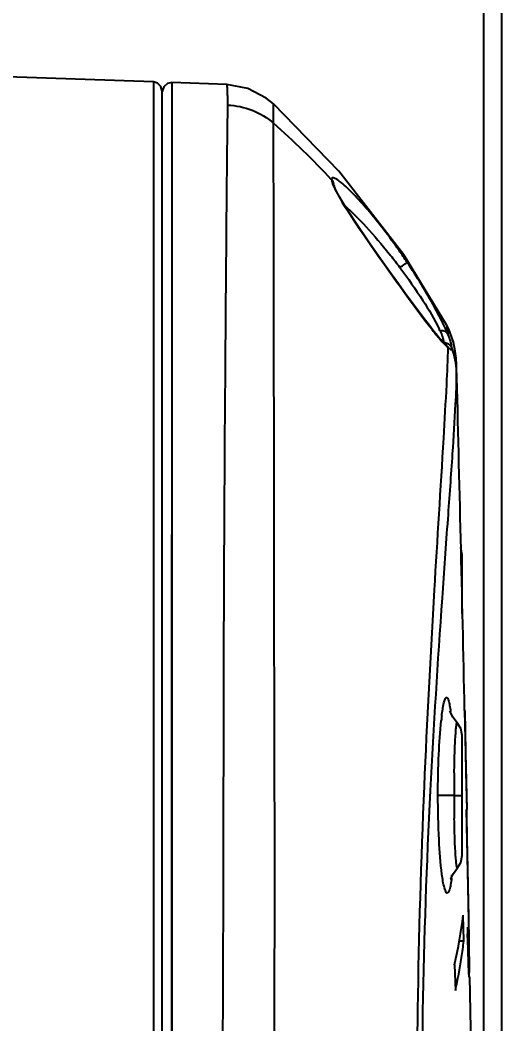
# Model space of a CAD drawing. Header units: millimetres. Extents: x 5828 to 6704, y 123 to 421.
# Drawn here: x 6486.412 to 6488.179, y 269.854 to 273.53 of the extents above; entities that cross this region are included whole.
import ezdxf

# ---------------------------------------------------------------- set-up
doc = ezdxf.new("R2010")
doc.units = ezdxf.units.MM
doc.layers.add('外形图', color=7, linetype='Continuous')
doc.layers.add('尺寸标注', color=7, linetype='Continuous')
doc.styles.add('微软雅黑', font='msyh.ttc', dxfattribs={"height": 1.5})
doc.dimstyles.new('尺寸标注_1_15比例', dxfattribs={"dimtxt": 1.5, "dimasz": 1.25, "dimexe": 0.5, "dimexo": 0.4, "dimgap": 0.5, "dimtad": 1, "dimdec": 1, "dimlfac": 15, "dimdsep": 46, "dimtxsty": '微软雅黑', "dimcen": 0.09, "dimadec": 0, "dimazin": 0, "dimtp": 0.01, "dimtm": 0.01, "dimtfac": 1, "dimtdec": 1, "dimtofl": 0, "dimtmove": 0, "dimatfit": 3, "dimfxl": 1, "dimtolj": 1, "dimarcsym": 0})

# ---------------------------------------------------------------- blocks, each defined once
blk = doc.blocks.new('*D945')
at = {"layer": 'Defpoints', "color": 0}
for p in [(6488.1127, 277.9249), (6474.9537, 264.1518), (6488.1127, 263.9724)]:
    blk.add_point(p, dxfattribs=at)
at = {"layer": '尺寸标注', "color": 0, "lineweight": -2}
for p, q in [((6474.9537, 264.5518), (6474.9537, 278.4249)), ((6488.1127, 264.3724), (6488.1127, 278.4249)), ((6476.2037, 277.9249), (6486.8627, 277.9249))]:
    blk.add_line(p, q, dxfattribs=at)
at = {"layer": '尺寸标注', "color": 0}
for points in [[(6476.2037, 278.1332), (6476.2037, 277.7166), (6474.9537, 277.9249)], [(6486.8627, 277.7166), (6486.8627, 278.1332), (6488.1127, 277.9249)]]:
    blk.add_solid(points, dxfattribs=at)
at = {"layer": '尺寸标注', "color": 0, "insert": (6481.5332, 279.2039), "char_height": 1.5, "attachment_point": 5, "style": '微软雅黑'}
blk.add_mtext('\\A1;197.4', dxfattribs=at)
blk = doc.blocks.new('*D946')
at = {"layer": 'Defpoints', "color": 0}
for p in [(6488.1787, 282.8993), (6474.8878, 252.3165), (6488.1787, 252.3087)]:
    blk.add_point(p, dxfattribs=at)
at = {"layer": '尺寸标注', "color": 0, "lineweight": -2}
for p, q in [((6474.8878, 252.7165), (6474.8878, 283.3993)), ((6488.1787, 252.7087), (6488.1787, 283.3993)), ((6476.1378, 282.8993), (6486.9287, 282.8993))]:
    blk.add_line(p, q, dxfattribs=at)
at = {"layer": '尺寸标注', "color": 0}
for points in [[(6476.1378, 283.1076), (6476.1378, 282.6909), (6474.8878, 282.8993)], [(6486.9287, 282.6909), (6486.9287, 283.1076), (6488.1787, 282.8993)]]:
    blk.add_solid(points, dxfattribs=at)
at = {"layer": '尺寸标注', "color": 0, "insert": (6481.5332, 284.1783), "char_height": 1.5, "attachment_point": 5, "style": '微软雅黑'}
blk.add_mtext('\\A1;\\A1;199.3', dxfattribs=at)

msp = doc.modelspace()

# ---------------------------------------------------------------- linework, layer by layer
at = {"layer": '外形图'}
for p, q in [((6486.9011, 273.3031), (6486.3642, 273.3223)), ((6486.9011, 273.3031), (6486.9011, 260.5257)), ((6486.9678, 273.3007), (6486.968, 260.5831)), ((6487.1695, 273.2935), (6486.9678, 273.3007)), ((6486.9333, 260.5845), (6486.9333, 273.2686)), ((6487.341, 273.1518), (6487.3412, 273.2227)), ((6487.5631, 272.922), (6487.5631, 272.9249)), ((6487.9758, 272.4134), (6487.8184, 272.6699)), ((6487.7424, 272.6432), (6487.7419, 272.6429)), ((6487.9758, 272.4134), (6487.98, 272.3808)), ((6487.9758, 272.4134), (6487.9758, 272.4134)), ((6487.9836, 272.3981), (6487.9758, 272.4134)), ((6488.0008, 272.3508), (6487.9836, 272.3981)), ((6487.9717, 272.3422), (6487.9718, 272.3422)), ((6488.0124, 272.259), (6488.0124, 272.2591)), ((6488.0126, 272.241), (6488.0124, 272.259)), ((6488.0333, 271.3559), (6488.0333, 271.5713)), ((6488.0412, 271.002), (6488.0495, 270.6384)), ((6488.042, 271.002), (6488.0468, 270.7743)), ((6488.0333, 270.4699), (6488.0333, 270.9105)), ((6488.0468, 270.7743), (6488.0496, 270.6384)), ((6488.0033, 270.6906), (6487.944, 270.6906)), ((6488.0033, 270.6906), (6488.0333, 270.6906)), ((6488.0513, 270.5221), (6488.049, 270.6384)), ((6488.0513, 270.5221), (6488.049, 270.6384)), ((6488.0484, 270.6105), (6488.0512, 270.4702)), ((6488.0524, 270.4703), (6488.0513, 270.5221)), ((6488.0508, 270.4922), (6488.0512, 270.4702)), ((6488.0556, 270.2556), (6488.0562, 270.2216)), ((6488.0567, 270.2556), (6488.056, 270.2906)), ((6488.0574, 270.2162), (6488.0567, 270.2556)), ((6488.039, 270.1574), (6488.0366, 270.2521)), ((6488.0547, 270.1838), (6488.0542, 270.2083)), ((6488.058, 270.1827), (6488.0574, 270.2162)), ((6488.0582, 270.1699), (6488.058, 270.1827)), ((6488.0583, 270.1635), (6488.0582, 270.1699)), ((6488.0586, 270.1497), (6488.0583, 270.1635)), ((6488.0534, 270.1265), (6488.0568, 270.1268)), ((6488.057, 270.1294), (6488.0568, 270.1268)), ((6488.0544, 270.091), (6488.0593, 270.0908)), ((6488.0052, 270.0706), (6488.008, 269.9759)), ((6488.0551, 270.0339), (6488.0588, 270.0336))]:
    msp.add_line(p, q, dxfattribs=at)
for points in [[(6486.9333, 273.2698), (6486.9285, 273.287), (6486.9157, 273.2992), (6486.9011, 273.3031)], [(6486.9678, 273.3007), (6486.9524, 273.2976), (6486.9385, 273.2854), (6486.9333, 273.2686)], [(6486.9678, 273.3007), (6486.9678, 273.2281), (6486.9678, 273.0472), (6486.9678, 272.7624), (6486.9678, 272.379), (6486.9678, 271.9099), (6486.9677, 271.3852)], [(6487.3412, 273.2227), (6487.3147, 273.2442), (6487.2467, 273.2792), (6487.1695, 273.2935)], [(6487.341, 273.1518), (6487.3411, 273.2215), (6487.3412, 273.2227)], [(6487.8184, 272.6699), (6487.5812, 272.9759), (6487.3412, 273.2227)], [(6487.564, 272.9208), (6487.563, 272.9242), (6487.5631, 272.922)], [(6487.7424, 272.6432), (6487.6959, 272.7095), (6487.6406, 272.7905), (6487.6061, 272.8436), (6487.5843, 272.8798), (6487.5713, 272.904), (6487.5647, 272.9187), (6487.564, 272.9208)], [(6487.9436, 272.3721), (6487.9292, 272.3896), (6487.9125, 272.4107), (6487.8936, 272.4354), (6487.8726, 272.4633), (6487.8499, 272.4941), (6487.8254, 272.5276), (6487.7995, 272.5633), (6487.7725, 272.601), (6487.7424, 272.6432)], [(6487.9717, 272.3422), (6487.971, 272.3428), (6487.9648, 272.3486), (6487.9555, 272.3584), (6487.9436, 272.3721)], [(6488.0124, 272.259), (6488.0121, 272.2694), (6488.0107, 272.2919), (6488.0077, 272.3173), (6488.0008, 272.3508)], [(6487.9737, 272.3407), (6487.9735, 272.3409), (6487.9718, 272.3422)], [(6488.0333, 271.5713), (6488.028, 271.5971), (6488.0276, 271.5978)], [(6486.9677, 271.3852), (6486.9677, 270.3015), (6486.9677, 269.8026), (6486.9677, 269.3645)], [(6488.0148, 270.9566), (6487.9992, 270.9766), (6487.99, 270.9951), (6487.988, 271.0007)], [(6488.0333, 270.9105), (6488.0283, 270.9358), (6488.0148, 270.9566)], [(6488.0157, 270.4248), (6488.0283, 270.4446), (6488.0333, 270.4699)], [(6487.992, 270.3873), (6487.9913, 270.3835), (6487.9926, 270.3876), (6488.0008, 270.4048), (6488.0157, 270.4248)]]:
    msp.add_lwpolyline(points, dxfattribs=at)
for centre, radius, start, end in [((6485.3838, 270.9182), 2.9697, 43.0397, 48.7739), ((6487.5319, 272.9232), 0.0312, 3.1337, 10.1695), ((6485.8053, 271.279), 2.4421, 33.9408, 35.1708), ((6486.1626, 271.3885), 2.0546, 38.4506, 38.722), ((6486.1425, 271.3725), 2.0803, 36.9839, 38.45), ((6487.5235, 272.1919), 0.4726, 25.1372, 25.8271), ((6488.0655, 272.4341), 0.1337, 225.5173, 226.5425), ((6180.787, 264.3977), 307.3259, 1.231353, 1.465767), ((6488.969, 270.8561), 1.0188, 172.9153, 173.8898), ((6493.8034, 270.6874), 5.8002, 179.15354, 179.96783), ((6493.1892, 270.6901), 5.186, 179.9935, 180.9233), ((6487.2731, 270.4741), 0.726, 353.155, 354.1448), ((6486.0253, 270.5068), 2.0274, 347.5766, 352.7851), ((6485.645, 270.2993), 2.4109, 356.9246, 357.8379), ((6486.0618, 270.4031), 1.9924, 351.1573, 352.9155), ((6498.3719, 270.3766), 10.3216, 181.14718, 181.39015), ((6477.6423, 269.9919), 10.4175, 0.69948, 0.86814), ((6481.6237, 270.0393), 6.4357, 0.45833, 0.71022), ((6486.0213, 270.4097), 2.0334, 347.6811, 351.1498), ((6485.3387, 270.0671), 2.7207, 359.979, 0.4988), ((6180.7599, 264.3978), 307.353, 358.792188, 1.049241)]:
    msp.add_arc(centre, radius, start, end, dxfattribs=at)
for points, knots in [([(6487.1695, 273.2935), (6487.1699, 273.2935), (6487.1698, 273.2911), (6487.1705, 273.2883), (6487.1707, 273.2819), (6487.1712, 273.2739), (6487.1715, 273.2632), (6487.1721, 273.2444), (6487.1725, 273.2291), (6487.1727, 273.2181)], [0, 0, 0, 0, 0.016814, 0.064207, 0.142585, 0.251999, 0.392455, 0.563948, 1, 1, 1, 1]), ([(6487.1727, 273.2181), (6487.1708, 273.115), (6487.1682, 272.8362), (6487.1641, 272.3207), (6487.1602, 271.7724), (6487.158, 271.255), (6487.1572, 270.8234), (6487.1569, 270.3732), (6487.1548, 269.9123), (6487.1535, 269.4489), (6487.1575, 268.9909), (6487.1556, 268.5463), (6487.161, 268.1163), (6487.1677, 267.6936), (6487.1684, 267.4128), (6487.1693, 267.271)], [0, 0, 0, 0, 0.052018, 0.14063, 0.260063, 0.328634, 0.401622, 0.477775, 0.555722, 0.634104, 0.711556, 0.78676, 0.858371, 0.928461, 1, 1, 1, 1]), ([(6487.1727, 273.2181), (6487.2034, 273.2171), (6487.2646, 273.2045), (6487.318, 273.172), (6487.341, 273.1519)], [0, 0, 0, 0, 0.501267, 1, 1, 1, 1]), ([(6487.3427, 260.7515), (6487.3429, 261.3331), (6487.3432, 262.493), (6487.3409, 264.2218), (6487.3386, 265.9178), (6487.3424, 267.2995), (6487.3443, 268.2498), (6487.3465, 268.7936), (6487.3457, 269.2189), (6487.3439, 269.6527), (6487.3455, 270.0882), (6487.3459, 270.5186), (6487.3443, 271.0625), (6487.343, 271.6802), (6487.343, 272.4164), (6487.3419, 272.8931), (6487.341, 273.1518)], [0, 0, 0, 0, 0.140717, 0.280594, 0.418245, 0.551049, 0.614865, 0.648146, 0.682599, 0.717775, 0.753083, 0.787971, 0.821891, 0.884669, 0.937411, 1, 1, 1, 1]), ([(6487.589, 272.9347), (6487.5843, 272.9385), (6487.5759, 272.9448), (6487.5656, 272.9506), (6487.5568, 272.9532), (6487.5537, 272.9489), (6487.5541, 272.9465), (6487.5544, 272.9451)], [0, 0, 0, 0, 0.401948, 0.681641, 0.843878, 0.905591, 1, 1, 1, 1]), ([(6487.5544, 272.9451), (6487.5544, 272.9435), (6487.5556, 272.9345), (6487.5591, 272.9261), (6487.5621, 272.9193)], [0, 0, 0, 0, 0.177494, 1, 1, 1, 1]), ([(6487.5621, 272.9193), (6487.5635, 272.9162), (6487.5706, 272.9015), (6487.5786, 272.8873), (6487.5851, 272.8762)], [0, 0, 0, 0, 0.21265, 1, 1, 1, 1]), ([(6487.8016, 272.6857), (6487.7654, 272.7371), (6487.7113, 272.8082), (6487.6381, 272.8895), (6487.6047, 272.9221), (6487.589, 272.9347)], [0, 0, 0, 0, 0.574427, 0.815343, 1, 1, 1, 1]), ([(6487.5851, 272.8762), (6487.6071, 272.8389), (6487.6589, 272.7608), (6487.713, 272.6842), (6487.7419, 272.6429)], [0, 0, 0, 0, 0.462023, 1, 1, 1, 1]), ([(6487.6014, 272.8514), (6487.6292, 272.8267), (6487.6859, 272.769), (6487.7384, 272.7077), (6487.7656, 272.6737)], [0, 0, 0, 0, 0.460472, 1, 1, 1, 1]), ([(6487.7419, 272.6429), (6487.773, 272.5991), (6487.8315, 272.5175), (6487.8911, 272.4366), (6487.9199, 272.3999)], [0, 0, 0, 0, 0.535237, 1, 1, 1, 1]), ([(6487.8043, 272.624), (6487.8105, 272.6282), (6487.8189, 272.6336), (6487.8277, 272.6401), (6487.8306, 272.6418), (6487.8313, 272.6425)], [0, 0, 0, 0, 0.69256, 0.911471, 1, 1, 1, 1]), ([(6487.8043, 272.624), (6487.8338, 272.5847), (6487.8851, 272.5113), (6487.9313, 272.4342), (6487.9489, 272.3978)], [0, 0, 0, 0, 0.548271, 1, 1, 1, 1]), ([(6487.958, 272.4284), (6487.9497, 272.445), (6487.911, 272.5184), (6487.8672, 272.5891), (6487.8313, 272.6425)], [0, 0, 0, 0, 0.224142, 1, 1, 1, 1]), ([(6487.98, 272.3808), (6487.9785, 272.3844), (6487.9716, 272.4004), (6487.9641, 272.4162), (6487.958, 272.4284)], [0, 0, 0, 0, 0.221307, 1, 1, 1, 1]), ([(6487.9199, 272.3999), (6487.9293, 272.3879), (6487.9461, 272.3671), (6487.9636, 272.3468), (6487.9719, 272.3387)], [0, 0, 0, 0, 0.56887, 1, 1, 1, 1]), ([(6487.9513, 272.3926), (6487.9533, 272.3929), (6487.9608, 272.3932), (6487.9685, 272.3911), (6487.973, 272.3881)], [0, 0, 0, 0, 0.265036, 1, 1, 1, 1]), ([(6487.9513, 272.3926), (6487.9528, 272.3895), (6487.9574, 272.3789), (6487.9611, 272.3679), (6487.9628, 272.36)], [0, 0, 0, 0, 0.302102, 1, 1, 1, 1]), ([(6487.9628, 272.36), (6487.963, 272.359), (6487.9636, 272.3556), (6487.9641, 272.3522), (6487.9641, 272.3498)], [0, 0, 0, 0, 0.298406, 1, 1, 1, 1]), ([(6487.9884, 272.3584), (6487.9879, 272.3602), (6487.9854, 272.3677), (6487.9825, 272.3752), (6487.9801, 272.3808)], [0, 0, 0, 0, 0.22811, 1, 1, 1, 1]), ([(6487.9946, 272.3289), (6487.9946, 272.3306), (6487.9937, 272.3407), (6487.991, 272.3505), (6487.9884, 272.3584)], [0, 0, 0, 0, 0.16905, 1, 1, 1, 1]), ([(6487.9802, 272.3315), (6487.9792, 272.2862), (6487.9742, 272.1752), (6487.9571, 271.8792), (6487.9259, 271.3885), (6487.889, 270.6922), (6487.869, 270.0414), (6487.8657, 269.494), (6487.8717, 268.9579), (6487.8966, 268.432), (6487.9107, 267.9121), (6487.925, 267.3887), (6487.9446, 266.459), (6487.9622, 265.114), (6487.9622, 263.7568), (6487.9513, 262.6587), (6487.94, 261.9677), (6487.9278, 261.4135), (6487.9175, 260.997), (6487.905, 260.5804), (6487.8966, 260.3025), (6487.8941, 260.1637)], [0, 0, 0, 0, 0.011167, 0.027374, 0.073074, 0.132338, 0.199219, 0.233527, 0.267255, 0.331331, 0.36328, 0.395437, 0.460374, 0.592458, 0.726952, 0.794867, 0.863086, 0.897279, 0.931498, 0.96578, 1, 1, 1, 1]), ([(6487.9736, 272.3371), (6487.9742, 272.3365), (6487.9763, 272.3346), (6487.9785, 272.3327), (6487.9802, 272.3315)], [0, 0, 0, 0, 0.281227, 1, 1, 1, 1]), ([(6487.9803, 272.3315), (6487.9811, 272.3307), (6487.9837, 272.3284), (6487.9864, 272.326), (6487.9885, 272.3247)], [0, 0, 0, 0, 0.308343, 1, 1, 1, 1]), ([(6487.9885, 272.3247), (6487.9898, 272.3239), (6487.9943, 272.3221), (6487.9946, 272.3271), (6487.9946, 272.3289)], [0, 0, 0, 0, 0.464019, 1, 1, 1, 1]), ([(6487.9202, 260.1709), (6487.924, 260.3098), (6487.9351, 260.5876), (6487.9492, 261.0042), (6487.9612, 261.4207), (6487.9751, 261.9751), (6487.9881, 262.6663), (6487.9975, 263.4927), (6488.0008, 264.3141), (6487.9983, 265.1292), (6487.99, 265.9364), (6487.9754, 266.7344), (6487.9581, 267.3928), (6487.94, 267.9136), (6487.9204, 268.4296), (6487.8853, 269.0908), (6487.8838, 269.8943), (6487.9117, 270.6744), (6487.95, 271.2754), (6487.9798, 271.6863), (6487.9969, 271.9226), (6488.0082, 272.1017), (6488.0126, 272.2015), (6488.0126, 272.241)], [0, 0, 0, 0, 0.034518, 0.069052, 0.103561, 0.138036, 0.206819, 0.275293, 0.343347, 0.410874, 0.477763, 0.543892, 0.609149, 0.641367, 0.673359, 0.737434, 0.805826, 0.872862, 0.931333, 0.955415, 0.975202, 0.990194, 1, 1, 1, 1]), ([(6487.958, 270.9817), (6487.96, 270.9978), (6487.9629, 271.0184), (6487.9688, 271.0403), (6487.9721, 271.0466), (6487.9742, 271.0492), (6487.9771, 271.0494), (6487.9793, 271.0469), (6487.9812, 271.0431), (6487.9841, 271.0344), (6487.9873, 271.0191), (6487.9893, 271.0056), (6487.9903, 270.9976)], [0, 0, 0, 0, 0.385151, 0.496672, 0.532038, 0.555346, 0.572152, 0.594076, 0.627672, 0.674677, 0.810265, 1, 1, 1, 1]), ([(6487.944, 270.6906), (6487.944, 270.7409), (6487.9459, 270.8323), (6487.9516, 270.9236), (6487.956, 270.9645)], [0, 0, 0, 0, 0.549677, 1, 1, 1, 1]), ([(6488.0082, 270.906), (6488.0087, 270.9136), (6488.0097, 270.9269), (6488.0108, 270.9414), (6488.0123, 270.9506), (6488.0126, 270.9535), (6488.0142, 270.9572), (6488.0148, 270.9566)], [0, 0, 0, 0, 0.44642, 0.765842, 0.874925, 0.949623, 1, 1, 1, 1]), ([(6488.0039, 270.7731), (6488.0041, 270.7859), (6488.005, 270.8302), (6488.0064, 270.8745), (6488.0082, 270.906)], [0, 0, 0, 0, 0.289534, 1, 1, 1, 1]), ([(6487.9588, 270.4004), (6487.9531, 270.4427), (6487.9462, 270.5395), (6487.944, 270.6364), (6487.944, 270.6906)], [0, 0, 0, 0, 0.440268, 1, 1, 1, 1]), ([(6488.0086, 270.4746), (6488.008, 270.4836), (6488.0056, 270.5275), (6488.0045, 270.5715), (6488.0039, 270.6065)], [0, 0, 0, 0, 0.20411, 1, 1, 1, 1]), ([(6488.0157, 270.4248), (6488.0152, 270.4242), (6488.0133, 270.4276), (6488.0131, 270.4306), (6488.0119, 270.4364), (6488.0112, 270.4435), (6488.0098, 270.4565), (6488.0091, 270.4671), (6488.0086, 270.4746)], [0, 0, 0, 0, 0.049804, 0.123782, 0.232416, 0.375488, 0.552011, 1, 1, 1, 1]), ([(6487.9939, 270.3876), (6487.9929, 270.3793), (6487.9909, 270.3651), (6487.9876, 270.349), (6487.9845, 270.3398), (6487.9823, 270.3357), (6487.98, 270.3329), (6487.9753, 270.3328), (6487.9712, 270.3412), (6487.9642, 270.3624), (6487.961, 270.3842), (6487.9588, 270.4004)], [0, 0, 0, 0, 0.191862, 0.330483, 0.379254, 0.414759, 0.438615, 0.456547, 0.513154, 0.621923, 1, 1, 1, 1]), ([(6488.0557, 270.1449), (6488.0556, 270.1478), (6488.0552, 270.1608), (6488.0549, 270.1737), (6488.0547, 270.1838)], [0, 0, 0, 0, 0.221815, 1, 1, 1, 1]), ([(6488.0568, 270.1268), (6488.0564, 270.1268), (6488.0568, 270.1293), (6488.056, 270.1319), (6488.0561, 270.1381), (6488.0558, 270.1424), (6488.0557, 270.1449)], [0, 0, 0, 0, 0.064708, 0.259681, 0.580213, 1, 1, 1, 1]), ([(6488.0534, 270.1262), (6488.0536, 270.1185), (6488.0543, 270.0922), (6488.0551, 270.0659), (6488.056, 270.0473)], [0, 0, 0, 0, 0.291875, 1, 1, 1, 1]), ([(6488.056, 270.0473), (6488.0562, 270.0441), (6488.0565, 270.0389), (6488.0568, 270.0316), (6488.0576, 270.0284), (6488.0575, 270.0259), (6488.0579, 270.0259)], [0, 0, 0, 0, 0.443488, 0.758048, 0.939292, 1, 1, 1, 1]), ([(6488.0588, 270.0336), (6488.0589, 270.0355), (6488.0593, 270.0463), (6488.0594, 270.0572), (6488.0594, 270.0661)], [0, 0, 0, 0, 0.176641, 1, 1, 1, 1]), ([(6488.0579, 270.0259), (6488.0581, 270.0258), (6488.0583, 270.0269), (6488.0587, 270.029), (6488.0587, 270.0317), (6488.0588, 270.0336)], [0, 0, 0, 0, 0.075002, 0.274756, 1, 1, 1, 1])]:
    msp.add_open_spline(points, degree=3, knots=knots, dxfattribs=at)
for points in [[(6487.5626, 272.9287), (6487.5615, 272.9347), (6487.5586, 272.9406), (6487.5544, 272.9451)], [(6487.973, 272.3881), (6487.9758, 272.3862), (6487.9783, 272.3837), (6487.9801, 272.3808)], [(6487.9641, 272.3498), (6487.9726, 272.3496), (6487.9816, 272.3458), (6487.9876, 272.3397)], [(6487.9718, 272.3422), (6487.9753, 272.3393), (6487.9783, 272.3356), (6487.9803, 272.3315)], [(6487.9876, 272.3397), (6487.9906, 272.3366), (6487.993, 272.3329), (6487.9946, 272.3289)], [(6488.0126, 272.241), (6488.0118, 272.2709), (6488.0056, 272.3011), (6487.9946, 272.3289)], [(6488.049, 270.6384), (6488.049, 270.6322), (6488.0488, 270.626), (6488.0486, 270.6198)], [(6488.0486, 270.6198), (6488.0485, 270.6167), (6488.0485, 270.6136), (6488.0484, 270.6105)], [(6488.0512, 270.4702), (6488.0527, 270.3987), (6488.0542, 270.3271), (6488.0556, 270.2556)], [(6488.056, 270.2906), (6488.0549, 270.3505), (6488.0537, 270.4104), (6488.0524, 270.4703)], [(6488.0223, 270.1582), (6488.0278, 270.1585), (6488.0334, 270.1577), (6488.039, 270.1574)]]:
    msp.add_open_spline(points, degree=3, dxfattribs=at)

# ---------------------------------------------------------------- dimensions: what is measured, and where the dimension line sits
at = {"layer": '尺寸标注'}
dim = msp.add_linear_dim(base=(6488.1787, 282.8993), p1=(6474.8878, 252.3165), p2=(6488.1787, 252.3087), text='\\A1;199.3', dimstyle='尺寸标注_1_15比例', override={"dimtxsty": '微软雅黑'}, dxfattribs=at)
dim.commit()
dim.dimension.update_dxf_attribs({"geometry": '*D946', "text_midpoint": (6481.5332, 284.1783)})
dim = msp.add_linear_dim(base=(6488.1127, 277.9249), p1=(6474.9537, 264.1518), p2=(6488.1127, 263.9724), dimstyle='尺寸标注_1_15比例', dxfattribs=at)
dim.commit()
dim.dimension.update_dxf_attribs({"geometry": '*D945', "text_midpoint": (6481.5332, 279.2039)})

doc.saveas('drawing.dxf')
